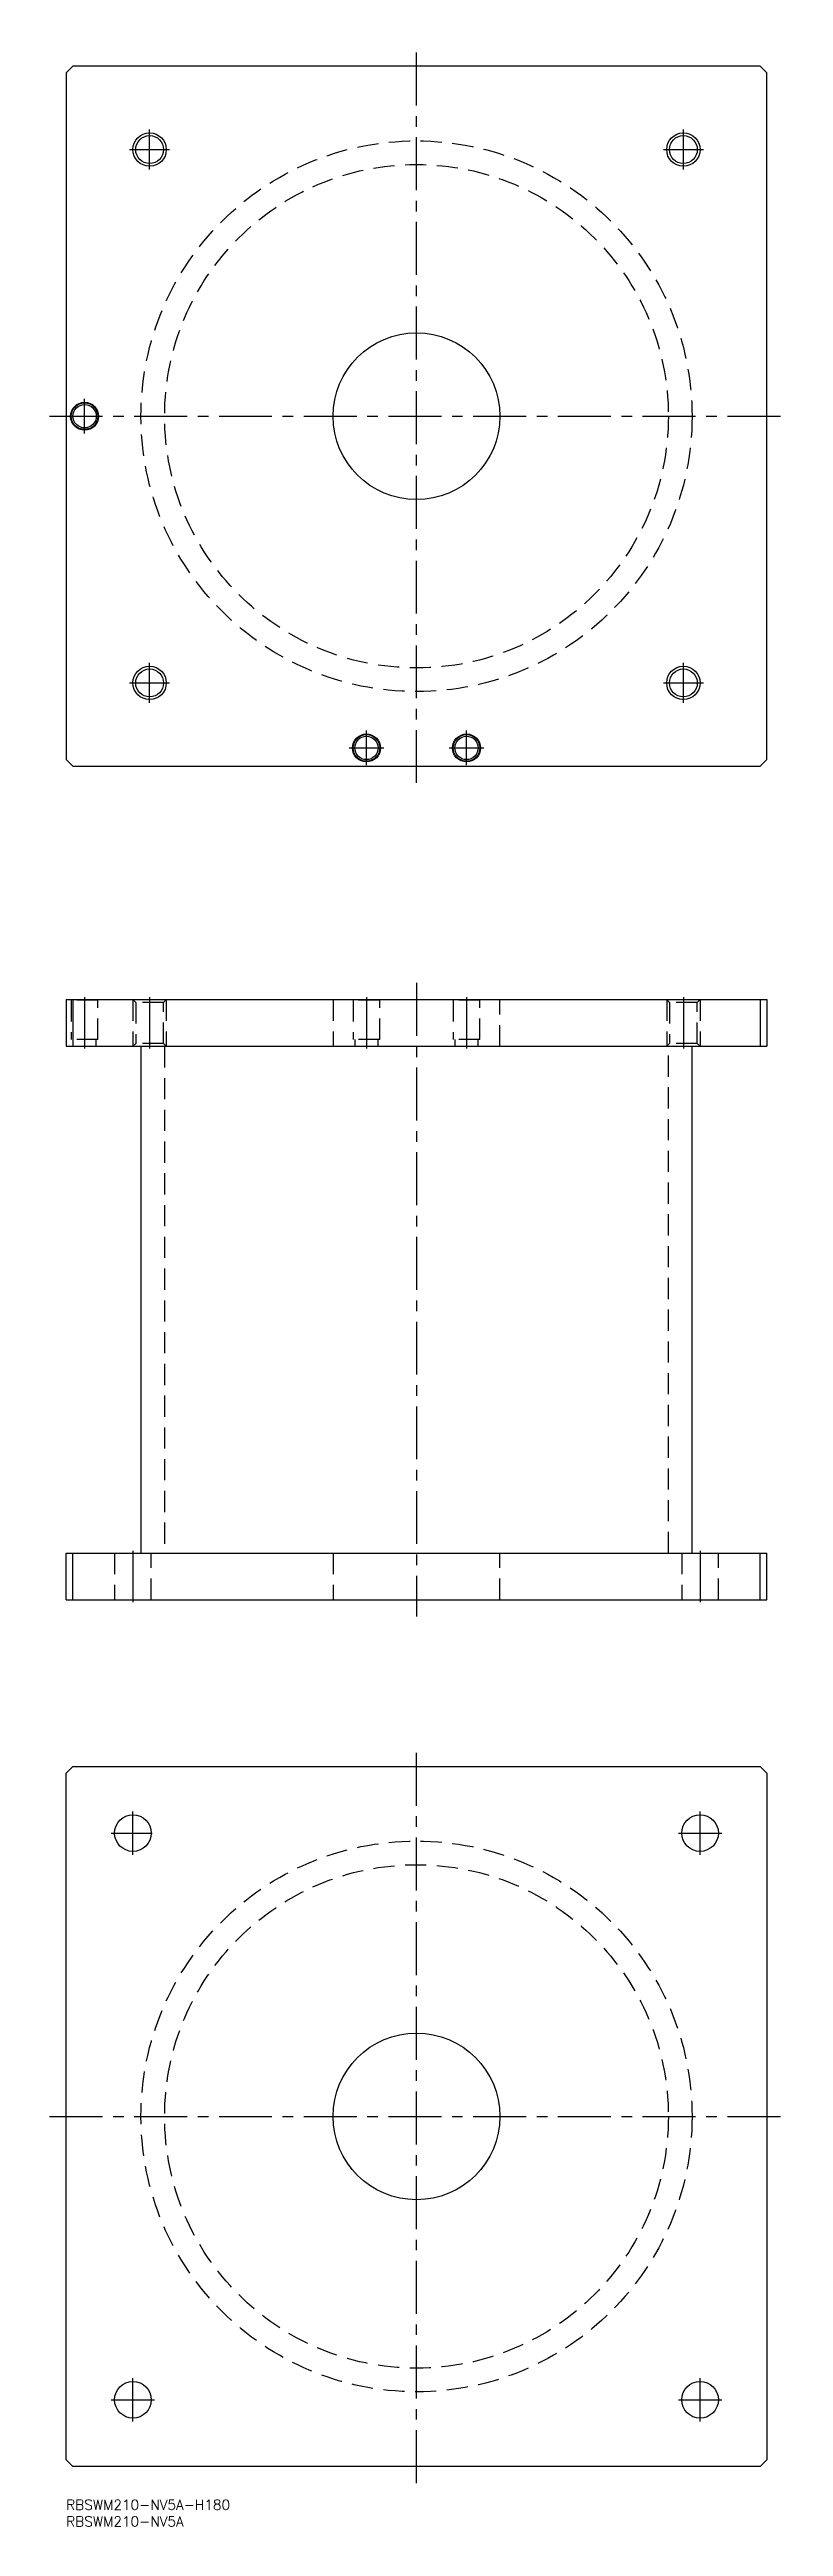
# Model space of a CAD drawing. Extents: x -5 to 215, y -8 to 735.
import ezdxf

# ---------------------------------------------------------------- set-up
doc = ezdxf.new("R2010")
doc.units = 0
doc.header["$LTSCALE"] = 0.5
doc.linetypes.add('CENTER', pattern=[50.8, 31.75, -6.35, 6.35, -6.35])
doc.linetypes.add('DASHED', pattern=[19.05, 12.7, -6.35])
for name, color, linetype in [('MSM_CENTER', 1, 'CENTER'), ('MSM_CONTINUOUS', 7, 'CONTINUOUS'), ('MSM_DASHED', 4, 'DASHED'), ('MSM_NARROW', 5, 'CONTINUOUS'), ('MSM_PART_NUMBER', 7, 'CONTINUOUS')]:
    doc.layers.add(name, color=color, linetype=linetype)
doc.styles.get("Standard").update_dxf_attribs({"font": 'txt.shx', "height": 3, "bigfont": 'bigfont.shx'})

msp = doc.modelspace()

# ---------------------------------------------------------------- linework, layer by layer
at = {"layer": 'MSM_CENTER'}
for p, q in [((105, 515), (105, 735)), ((25, 699), (25, 711)), ((185, 699), (185, 711)), ((19, 705), (31, 705)), ((179, 705), (191, 705)), ((-5, 625), (215, 625)), ((5.5, 619.8), (5.5, 630.2)), ((25, 539), (25, 551)), ((185, 539), (185, 551)), ((19, 545), (31, 545)), ((179, 545), (191, 545)), ((90, 520.3), (90, 530.7)), ((120, 520.3), (120, 530.7)), ((84.8, 525.5), (95.2, 525.5)), ((114.8, 525.5), (125.2, 525.5)), ((105, 455), (105, 265)), ((5.5, 450.7), (5.5, 435.3)), ((25, 450.7), (25, 435.3)), ((90, 450.7), (90, 435.3)), ((120, 450.7), (120, 435.3)), ((185, 450.7), (185, 435.3)), ((20, 284.7), (20, 269.3)), ((190, 284.7), (190, 269.3)), ((105, 5), (105, 225)), ((20, 193.5), (20, 206.5)), ((190, 193.5), (190, 206.5)), ((13.5, 200), (25.775, 200)), ((183.5, 200), (196.5, 200)), ((-5, 115), (215, 115)), ((13.5, 30), (26.5, 30)), ((20, 23.5), (20, 36.5)), ((183.5, 30), (196.5, 30)), ((190, 23.5), (190, 36.5))]:
    msp.add_line(p, q, dxfattribs=at)
at = {"layer": 'MSM_CONTINUOUS'}
for p, q in [((2, 730), (0, 728)), ((208, 730), (2, 730)), ((210, 728), (208, 730)), ((0, 728), (0, 522)), ((210, 522), (210, 728)), ((0, 522), (2, 520)), ((208, 520), (210, 522)), ((2, 520), (208, 520)), ((0, 450), (210, 450)), ((0, 450), (0, 436)), ((2, 450), (2, 436)), ((208, 450), (208, 436)), ((210, 450), (210, 436)), ((0, 436), (210, 436)), ((22.4, 436), (22.4, 284)), ((187.6, 284), (187.6, 436)), ((0, 270), (0, 284)), ((0, 284), (210, 284)), ((2, 270), (2, 284)), ((208, 270), (208, 284)), ((210, 270), (210, 284)), ((0, 270), (210, 270)), ((0, 218), (2, 220)), ((0, 12), (0, 218)), ((2, 220), (208, 220)), ((208, 220), (210, 218)), ((210, 218), (210, 12)), ((2, 10), (0, 12)), ((208, 10), (2, 10)), ((210, 12), (208, 10))]:
    msp.add_line(p, q, dxfattribs=at)
for centre, radius in [((25, 705), 4.188), ((185, 705), 4.188), ((105, 625), 25), ((5.5, 625), 4.2), ((5.5, 625), 4), ((5.5, 625), 3.5), ((25, 545), 4.188), ((185, 545), 4.188), ((90, 525.5), 4.2), ((90, 525.5), 4), ((90, 525.5), 3.5), ((120, 525.5), 4.2), ((120, 525.5), 4), ((120, 525.5), 3.5), ((20, 200), 5.5), ((190, 200), 5.5), ((105, 115), 25), ((20, 30), 5.5), ((190, 30), 5.5)]:
    msp.add_circle(centre, radius, dxfattribs=at)
at = {"layer": 'MSM_DASHED'}
for p, q in [((1.3, 450), (1.5, 449.8)), ((1.5, 449.8), (1.5, 438)), ((9.5, 449.8), (1.5, 449.8)), ((9.5, 449.8), (9.7, 450)), ((9.5, 438), (9.5, 449.8)), ((20, 450), (20.812, 449.188)), ((20, 450), (20, 436)), ((20.812, 449.188), (20.812, 436.812)), ((29.188, 449.188), (20.812, 449.188)), ((29.188, 449.188), (30, 450)), ((29.188, 436.812), (29.188, 449.188)), ((30, 450), (30, 436)), ((80, 450), (80, 436)), ((85.8, 450), (86, 449.8)), ((86, 449.8), (86, 438)), ((94, 449.8), (86, 449.8)), ((94, 449.8), (94.2, 450)), ((94, 438), (94, 449.8)), ((115.8, 450), (116, 449.8)), ((116, 449.8), (116, 438)), ((124, 449.8), (116, 449.8)), ((124, 449.8), (124.2, 450)), ((124, 438), (124, 449.8)), ((130, 436), (130, 450)), ((180, 450), (180.812, 449.188)), ((180, 450), (180, 436)), ((180.812, 449.188), (180.812, 436.812)), ((189.188, 449.188), (180.812, 449.188)), ((189.188, 449.188), (190, 450)), ((189.188, 436.812), (189.188, 449.188)), ((190, 450), (190, 436)), ((9.5, 438), (1.5, 438)), ((9, 436), (9, 438)), ((20.812, 436.812), (20, 436)), ((29.188, 436.812), (20.812, 436.812)), ((30, 436), (29.188, 436.812)), ((29.5, 436), (29.5, 284)), ((94, 438), (86, 438)), ((86.5, 438), (86.5, 436)), ((93.5, 436), (93.5, 438)), ((124, 438), (116, 438)), ((116.5, 438), (116.5, 436)), ((123.5, 436), (123.5, 438)), ((180.812, 436.812), (180, 436)), ((180.5, 284), (180.5, 436)), ((189.188, 436.812), (180.812, 436.812)), ((190, 436), (189.188, 436.812)), ((14.5, 284), (14.5, 270)), ((25.5, 270), (25.5, 284)), ((80, 284), (80, 270)), ((130, 270), (130, 284)), ((184.5, 284), (184.5, 270)), ((195.5, 270), (195.5, 284))]:
    msp.add_line(p, q, dxfattribs=at)
for centre, radius in [((105, 625), 82.6), ((105, 625), 75.5), ((105, 115), 82.6), ((105, 115), 75.5)]:
    msp.add_circle(centre, radius, dxfattribs=at)
at = {"layer": 'MSM_NARROW'}
for centre in [(25, 705), (185, 705), (25, 545), (185, 545)]:
    msp.add_circle(centre, 5, dxfattribs=at)

# ---------------------------------------------------------------- texts
at = {"layer": 'MSM_PART_NUMBER'}
for s, p in [('RBSWM210-NV5A-H180', (0, -3)), ('RBSWM210-NV5A', (0, -8))]:
    msp.add_text(s, height=3, dxfattribs=at).set_placement(p)

doc.saveas('drawing.dxf')
